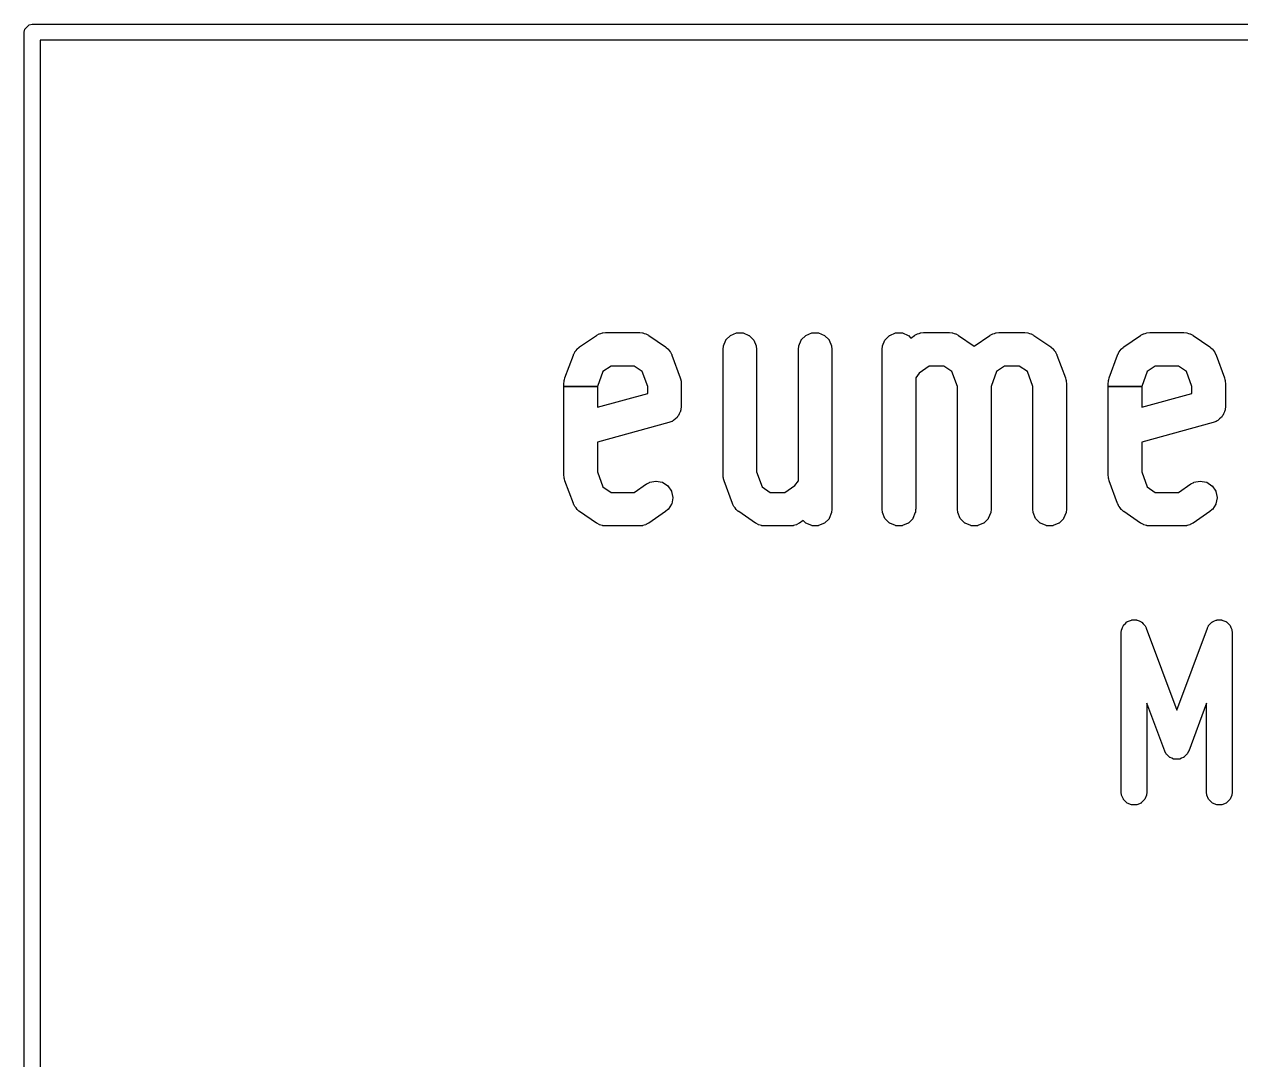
# Model space of a CAD drawing. Header units: inches. Extents: x 0 to 2.68, y 0 to 2.67.
# Drawn here: x -0.002 to 0.2976, y 2.4163 to 2.6713 of the extents above; entities that cross this region are included whole.
import ezdxf

# ---------------------------------------------------------------- set-up
doc = ezdxf.new("R2010")
doc.units = ezdxf.units.IN
doc.header["$MEASUREMENT"] = 0
doc.layers.add('Edge.Cuts', color=254, linetype='CONTINUOUS', true_color=0xd0d2cd)

msp = doc.modelspace()

# ---------------------------------------------------------------- linework, layer by layer
at = {"layer": 'Edge.Cuts', "linetype": 'CONTINUOUS'}
for p, q in [((-0.00197, 2.66929), (-0.00182, 2.67004)), ((-0.00182, 2.67004), (-0.00075, 2.67111)), ((-0.00075, 2.67111), (0, 2.67126)), ((0, 2.67126), (2.67717, 2.67126)), ((-0.00197, 0), (-0.00197, 2.66929)), ((0.00197, 2.66732), (0.00197, 0.00197)), ((2.6752, 2.66732), (0.00197, 2.66732)), ((0.13481, 2.5918), (0.13893, 2.59462)), ((0.13893, 2.59462), (0.13895, 2.59463)), ((0.13895, 2.59463), (0.13897, 2.59464)), ((0.13897, 2.59464), (0.139, 2.59465)), ((0.13897, 2.59464), (0.13897, 2.59464)), ((0.139, 2.59465), (0.13902, 2.59466)), ((0.13902, 2.59466), (0.13963, 2.595)), ((0.13963, 2.595), (0.13968, 2.59502)), ((0.13968, 2.59502), (0.14006, 2.59509)), ((0.14006, 2.59509), (0.14042, 2.59524)), ((0.14042, 2.59524), (0.14048, 2.59526)), ((0.14048, 2.59526), (0.14117, 2.59532)), ((0.14117, 2.59532), (0.14119, 2.59533)), ((0.14119, 2.59533), (0.14122, 2.59533)), ((0.14122, 2.59533), (0.14122, 2.59533)), ((0.14122, 2.59533), (0.14124, 2.59533)), ((0.14124, 2.59533), (0.14126, 2.59533)), ((0.14126, 2.59533), (0.14951, 2.59533)), ((0.14951, 2.59533), (0.14953, 2.59533)), ((0.14953, 2.59533), (0.14956, 2.59533)), ((0.14956, 2.59533), (0.14956, 2.59533)), ((0.14956, 2.59533), (0.14959, 2.59533)), ((0.14959, 2.59533), (0.14961, 2.59532)), ((0.14961, 2.59532), (0.1503, 2.59526)), ((0.1503, 2.59526), (0.15036, 2.59524)), ((0.15036, 2.59524), (0.15071, 2.59509)), ((0.15071, 2.59509), (0.15109, 2.59502)), ((0.15109, 2.59502), (0.15115, 2.595)), ((0.15115, 2.595), (0.15176, 2.59466)), ((0.15176, 2.59466), (0.15178, 2.59465)), ((0.15178, 2.59465), (0.1518, 2.59464)), ((0.1518, 2.59464), (0.1518, 2.59464)), ((0.1518, 2.59464), (0.15182, 2.59463)), ((0.15182, 2.59463), (0.15184, 2.59462)), ((0.15184, 2.59462), (0.15597, 2.5918)), ((0.17085, 2.59353), (0.17193, 2.59461)), ((0.17193, 2.59461), (0.172, 2.59465)), ((0.172, 2.59465), (0.17342, 2.59524)), ((0.17342, 2.59524), (0.17349, 2.59526)), ((0.17349, 2.59526), (0.17503, 2.59526)), ((0.17503, 2.59526), (0.1751, 2.59524)), ((0.1751, 2.59524), (0.17652, 2.59465)), ((0.17652, 2.59465), (0.17659, 2.59461)), ((0.17659, 2.59461), (0.17767, 2.59353)), ((0.18941, 2.59353), (0.19049, 2.59461)), ((0.19049, 2.59461), (0.19056, 2.59465)), ((0.19056, 2.59465), (0.19198, 2.59524)), ((0.19198, 2.59524), (0.19205, 2.59526)), ((0.19205, 2.59526), (0.19359, 2.59526)), ((0.19359, 2.59526), (0.19366, 2.59524)), ((0.19366, 2.59524), (0.19508, 2.59465)), ((0.19508, 2.59465), (0.19515, 2.59461)), ((0.19515, 2.59461), (0.19623, 2.59353)), ((0.21003, 2.59353), (0.21112, 2.59461)), ((0.21112, 2.59461), (0.21118, 2.59465)), ((0.21118, 2.59465), (0.2126, 2.59524)), ((0.2126, 2.59524), (0.21267, 2.59526)), ((0.21267, 2.59526), (0.21421, 2.59526)), ((0.21421, 2.59526), (0.21429, 2.59524)), ((0.21429, 2.59524), (0.2157, 2.59465)), ((0.2157, 2.59465), (0.21577, 2.59461)), ((0.21577, 2.59461), (0.21639, 2.59399)), ((0.21639, 2.59399), (0.2173, 2.59462)), ((0.2173, 2.59462), (0.21732, 2.59463)), ((0.21732, 2.59463), (0.21734, 2.59464)), ((0.21734, 2.59464), (0.21737, 2.59465)), ((0.21734, 2.59464), (0.21734, 2.59464)), ((0.21737, 2.59465), (0.21739, 2.59466)), ((0.21739, 2.59466), (0.21799, 2.595)), ((0.21799, 2.595), (0.21805, 2.59502)), ((0.21805, 2.59502), (0.21843, 2.59509)), ((0.21843, 2.59509), (0.21879, 2.59524)), ((0.21879, 2.59524), (0.21884, 2.59526)), ((0.21884, 2.59526), (0.21953, 2.59532)), ((0.21953, 2.59532), (0.21955, 2.59533)), ((0.21955, 2.59533), (0.21958, 2.59533)), ((0.21958, 2.59533), (0.21958, 2.59533)), ((0.21958, 2.59533), (0.21961, 2.59533)), ((0.21961, 2.59533), (0.21963, 2.59533)), ((0.21963, 2.59533), (0.22582, 2.59533)), ((0.22582, 2.59533), (0.22583, 2.59533)), ((0.22583, 2.59533), (0.22586, 2.59533)), ((0.22586, 2.59533), (0.22586, 2.59533)), ((0.22586, 2.59533), (0.22589, 2.59533)), ((0.22589, 2.59533), (0.22591, 2.59532)), ((0.22591, 2.59532), (0.2266, 2.59526)), ((0.2266, 2.59526), (0.22666, 2.59524)), ((0.22666, 2.59524), (0.22702, 2.59509)), ((0.22702, 2.59509), (0.2274, 2.59502)), ((0.2274, 2.59502), (0.22745, 2.595)), ((0.22745, 2.595), (0.22806, 2.59466)), ((0.22806, 2.59466), (0.22808, 2.59465)), ((0.22808, 2.59465), (0.22811, 2.59464)), ((0.22811, 2.59464), (0.22811, 2.59464)), ((0.22811, 2.59464), (0.22813, 2.59463)), ((0.22813, 2.59463), (0.22814, 2.59462)), ((0.22814, 2.59462), (0.232, 2.59198)), ((0.232, 2.59198), (0.23586, 2.59462)), ((0.23586, 2.59462), (0.23588, 2.59463)), ((0.23588, 2.59463), (0.2359, 2.59464)), ((0.2359, 2.59464), (0.23593, 2.59465)), ((0.2359, 2.59464), (0.2359, 2.59464)), ((0.23593, 2.59465), (0.23595, 2.59466)), ((0.23595, 2.59466), (0.23655, 2.595)), ((0.23655, 2.595), (0.23661, 2.59502)), ((0.23661, 2.59502), (0.23699, 2.59509)), ((0.23699, 2.59509), (0.23735, 2.59524)), ((0.23735, 2.59524), (0.2374, 2.59526)), ((0.2374, 2.59526), (0.23809, 2.59532)), ((0.23809, 2.59532), (0.23811, 2.59533)), ((0.23811, 2.59533), (0.23814, 2.59533)), ((0.23814, 2.59533), (0.23814, 2.59533)), ((0.23814, 2.59533), (0.23817, 2.59533)), ((0.23817, 2.59533), (0.23819, 2.59533)), ((0.23819, 2.59533), (0.24438, 2.59533)), ((0.24438, 2.59533), (0.2444, 2.59533)), ((0.2444, 2.59533), (0.24442, 2.59533)), ((0.24442, 2.59533), (0.24442, 2.59533)), ((0.24442, 2.59533), (0.24445, 2.59533)), ((0.24445, 2.59533), (0.24447, 2.59532)), ((0.24447, 2.59532), (0.24516, 2.59526)), ((0.24516, 2.59526), (0.24522, 2.59524)), ((0.24522, 2.59524), (0.24558, 2.59509)), ((0.24558, 2.59509), (0.24596, 2.59502)), ((0.24596, 2.59502), (0.24601, 2.595)), ((0.24601, 2.595), (0.24662, 2.59466)), ((0.24662, 2.59466), (0.24664, 2.59465)), ((0.24664, 2.59465), (0.24667, 2.59464)), ((0.24667, 2.59464), (0.24667, 2.59464)), ((0.24667, 2.59464), (0.24669, 2.59463)), ((0.24669, 2.59463), (0.2467, 2.59462)), ((0.2467, 2.59462), (0.25083, 2.5918)), ((0.26886, 2.5918), (0.27298, 2.59462)), ((0.27298, 2.59462), (0.273, 2.59463)), ((0.273, 2.59463), (0.27302, 2.59464)), ((0.27302, 2.59464), (0.27305, 2.59465)), ((0.27302, 2.59464), (0.27302, 2.59464)), ((0.27305, 2.59465), (0.27307, 2.59466)), ((0.27307, 2.59466), (0.27367, 2.595)), ((0.27367, 2.595), (0.27373, 2.59502)), ((0.27373, 2.59502), (0.27411, 2.59509)), ((0.27411, 2.59509), (0.27447, 2.59524)), ((0.27447, 2.59524), (0.27452, 2.59526)), ((0.27452, 2.59526), (0.27521, 2.59532)), ((0.27521, 2.59532), (0.27523, 2.59533)), ((0.27523, 2.59533), (0.27527, 2.59533)), ((0.27527, 2.59533), (0.27527, 2.59533)), ((0.27527, 2.59533), (0.27529, 2.59533)), ((0.27529, 2.59533), (0.27531, 2.59533)), ((0.27531, 2.59533), (0.28356, 2.59533)), ((0.28356, 2.59533), (0.28358, 2.59533)), ((0.28358, 2.59533), (0.2836, 2.59533)), ((0.2836, 2.59533), (0.2836, 2.59533)), ((0.2836, 2.59533), (0.28364, 2.59533)), ((0.28364, 2.59533), (0.28366, 2.59532)), ((0.28366, 2.59532), (0.28435, 2.59526)), ((0.28435, 2.59526), (0.2844, 2.59524)), ((0.2844, 2.59524), (0.28476, 2.59509)), ((0.28476, 2.59509), (0.28514, 2.59502)), ((0.28514, 2.59502), (0.28519, 2.595)), ((0.28519, 2.595), (0.2858, 2.59466)), ((0.2858, 2.59466), (0.28582, 2.59465)), ((0.28582, 2.59465), (0.28585, 2.59464)), ((0.28585, 2.59464), (0.28585, 2.59464)), ((0.28585, 2.59464), (0.28587, 2.59463)), ((0.28587, 2.59463), (0.28589, 2.59462)), ((0.28589, 2.59462), (0.29001, 2.5918)), ((0.1342, 2.5913), (0.13463, 2.59165)), ((0.13463, 2.59165), (0.13467, 2.5917)), ((0.13467, 2.5917), (0.13474, 2.59175)), ((0.13474, 2.59175), (0.13475, 2.59175)), ((0.13475, 2.59175), (0.13479, 2.59179)), ((0.13479, 2.59179), (0.13481, 2.5918)), ((0.15597, 2.5918), (0.15598, 2.59179)), ((0.15598, 2.59179), (0.15603, 2.59175)), ((0.15603, 2.59175), (0.15604, 2.59175)), ((0.15604, 2.59175), (0.1561, 2.5917)), ((0.1561, 2.5917), (0.15615, 2.59165)), ((0.15615, 2.59165), (0.15657, 2.5913)), ((0.17013, 2.59122), (0.1702, 2.59199)), ((0.1702, 2.59199), (0.17022, 2.59204)), ((0.17022, 2.59204), (0.1708, 2.59346)), ((0.1708, 2.59346), (0.17085, 2.59353)), ((0.17767, 2.59353), (0.17771, 2.59346)), ((0.17771, 2.59346), (0.1783, 2.59204)), ((0.1783, 2.59204), (0.17832, 2.59199)), ((0.17832, 2.59199), (0.17839, 2.59122)), ((0.18869, 2.59122), (0.18876, 2.59199)), ((0.18876, 2.59199), (0.18878, 2.59204)), ((0.18878, 2.59204), (0.18936, 2.59346)), ((0.18936, 2.59346), (0.18941, 2.59353)), ((0.19623, 2.59353), (0.19628, 2.59346)), ((0.19628, 2.59346), (0.19686, 2.59204)), ((0.19686, 2.59204), (0.19688, 2.59199)), ((0.19688, 2.59199), (0.19695, 2.59122)), ((0.20931, 2.59122), (0.20938, 2.59199)), ((0.20938, 2.59199), (0.2094, 2.59204)), ((0.2094, 2.59204), (0.20999, 2.59346)), ((0.20999, 2.59346), (0.21003, 2.59353)), ((0.25083, 2.5918), (0.25084, 2.59179)), ((0.25084, 2.59179), (0.25089, 2.59175)), ((0.25089, 2.59175), (0.2509, 2.59175)), ((0.2509, 2.59175), (0.25097, 2.5917)), ((0.25097, 2.5917), (0.25101, 2.59165)), ((0.25101, 2.59165), (0.25144, 2.5913)), ((0.26825, 2.5913), (0.26867, 2.59165)), ((0.26867, 2.59165), (0.26872, 2.5917)), ((0.26872, 2.5917), (0.26878, 2.59175)), ((0.26878, 2.59175), (0.26879, 2.59175)), ((0.26879, 2.59175), (0.26884, 2.59179)), ((0.26884, 2.59179), (0.26886, 2.5918)), ((0.29001, 2.5918), (0.29003, 2.59179)), ((0.29003, 2.59179), (0.29007, 2.59175)), ((0.29007, 2.59175), (0.29009, 2.59175)), ((0.29009, 2.59175), (0.29015, 2.5917)), ((0.29015, 2.5917), (0.29019, 2.59165)), ((0.29019, 2.59165), (0.29062, 2.5913)), ((0.1312, 2.58419), (0.13326, 2.58981)), ((0.13326, 2.58981), (0.13327, 2.58983)), ((0.13327, 2.58983), (0.13329, 2.58988)), ((0.13329, 2.5899), (0.13332, 2.58997)), ((0.13329, 2.58988), (0.13329, 2.5899)), ((0.13332, 2.58997), (0.13336, 2.59002)), ((0.13336, 2.59002), (0.1336, 2.59052)), ((0.1336, 2.59052), (0.13363, 2.59057)), ((0.13363, 2.59057), (0.13393, 2.59089)), ((0.13393, 2.59089), (0.13416, 2.59125)), ((0.13416, 2.59125), (0.1342, 2.5913)), ((0.15657, 2.5913), (0.15661, 2.59125)), ((0.15661, 2.59125), (0.15685, 2.59089)), ((0.15685, 2.59089), (0.15714, 2.59057)), ((0.15714, 2.59057), (0.15718, 2.59052)), ((0.15718, 2.59052), (0.15742, 2.59002)), ((0.15742, 2.59002), (0.15745, 2.58997)), ((0.15745, 2.58997), (0.15748, 2.5899)), ((0.15748, 2.5899), (0.15748, 2.58988)), ((0.15748, 2.58988), (0.15751, 2.58983)), ((0.15751, 2.58983), (0.15752, 2.58981)), ((0.15752, 2.58981), (0.15958, 2.58419)), ((0.17013, 2.5912), (0.17013, 2.59122)), ((0.17013, 2.56027), (0.17013, 2.5912)), ((0.17839, 2.59122), (0.17839, 2.5912)), ((0.17839, 2.5912), (0.17839, 2.561)), ((0.18869, 2.5912), (0.18869, 2.59122)), ((0.18869, 2.55881), (0.18869, 2.5912)), ((0.19695, 2.59122), (0.19695, 2.5912)), ((0.19695, 2.5912), (0.19695, 2.55183)), ((0.20931, 2.5912), (0.20931, 2.59122)), ((0.20931, 2.55183), (0.20931, 2.5912)), ((0.25144, 2.5913), (0.25147, 2.59125)), ((0.25147, 2.59125), (0.25171, 2.59089)), ((0.25171, 2.59089), (0.25201, 2.59057)), ((0.25201, 2.59057), (0.25204, 2.59052)), ((0.25204, 2.59052), (0.25228, 2.59002)), ((0.25228, 2.59002), (0.25232, 2.58997)), ((0.25232, 2.58997), (0.25234, 2.5899)), ((0.25234, 2.5899), (0.25235, 2.58988)), ((0.25235, 2.58988), (0.25237, 2.58983)), ((0.25237, 2.58983), (0.25238, 2.58981)), ((0.25238, 2.58981), (0.25444, 2.58419)), ((0.26524, 2.58419), (0.2673, 2.58981)), ((0.2673, 2.58981), (0.26731, 2.58983)), ((0.26731, 2.58983), (0.26734, 2.58988)), ((0.26734, 2.5899), (0.26737, 2.58997)), ((0.26734, 2.58988), (0.26734, 2.5899)), ((0.26737, 2.58997), (0.26741, 2.59002)), ((0.26741, 2.59002), (0.26765, 2.59052)), ((0.26765, 2.59052), (0.26768, 2.59057)), ((0.26768, 2.59057), (0.26797, 2.59089)), ((0.26797, 2.59089), (0.26821, 2.59125)), ((0.26821, 2.59125), (0.26825, 2.5913)), ((0.29062, 2.5913), (0.29066, 2.59125)), ((0.29066, 2.59125), (0.29089, 2.59089)), ((0.29089, 2.59089), (0.29119, 2.59057)), ((0.29119, 2.59057), (0.29122, 2.59052)), ((0.29122, 2.59052), (0.29146, 2.59002)), ((0.29146, 2.59002), (0.2915, 2.58997)), ((0.2915, 2.58997), (0.29153, 2.5899)), ((0.29153, 2.5899), (0.29153, 2.58988)), ((0.29153, 2.58988), (0.29156, 2.58983)), ((0.29156, 2.58983), (0.29156, 2.58981)), ((0.29156, 2.58981), (0.29363, 2.58419)), ((0.14056, 2.58572), (0.13921, 2.58203)), ((0.14254, 2.58707), (0.14056, 2.58572)), ((0.14824, 2.58707), (0.14254, 2.58707)), ((0.15021, 2.58572), (0.14824, 2.58707)), ((0.15157, 2.58203), (0.15021, 2.58572)), ((0.2209, 2.58707), (0.21842, 2.58537)), ((0.22454, 2.58707), (0.2209, 2.58707)), ((0.22652, 2.58572), (0.22454, 2.58707)), ((0.22787, 2.58203), (0.22652, 2.58572)), ((0.23749, 2.58572), (0.23614, 2.58203)), ((0.23946, 2.58707), (0.23749, 2.58572)), ((0.2431, 2.58707), (0.23946, 2.58707)), ((0.24508, 2.58572), (0.2431, 2.58707)), ((0.24643, 2.58203), (0.24508, 2.58572)), ((0.27461, 2.58572), (0.27326, 2.58203)), ((0.27658, 2.58707), (0.27461, 2.58572)), ((0.28228, 2.58707), (0.27658, 2.58707)), ((0.28426, 2.58572), (0.28228, 2.58707)), ((0.28561, 2.58203), (0.28426, 2.58572)), ((0.13094, 2.58278), (0.13099, 2.58329)), ((0.13094, 2.58276), (0.13094, 2.58278)), ((0.13094, 2.58203), (0.13094, 2.58276)), ((0.13099, 2.58336), (0.131, 2.58342)), ((0.13099, 2.58329), (0.13099, 2.58336)), ((0.131, 2.58342), (0.13101, 2.58348)), ((0.13101, 2.58348), (0.13102, 2.58355)), ((0.13102, 2.58355), (0.13103, 2.58361)), ((0.13103, 2.58361), (0.13106, 2.58368)), ((0.13106, 2.58368), (0.13119, 2.58417)), ((0.13119, 2.58417), (0.1312, 2.58419)), ((0.15958, 2.58419), (0.15959, 2.58417)), ((0.15959, 2.58417), (0.15971, 2.58368)), ((0.15971, 2.58368), (0.15974, 2.58361)), ((0.15974, 2.58361), (0.15976, 2.58355)), ((0.15976, 2.58355), (0.15976, 2.58348)), ((0.15976, 2.58348), (0.15978, 2.58342)), ((0.15978, 2.58342), (0.15979, 2.58336)), ((0.15979, 2.58336), (0.15978, 2.58329)), ((0.15978, 2.58329), (0.15983, 2.58278)), ((0.15983, 2.58278), (0.15983, 2.58276)), ((0.15983, 2.58276), (0.15983, 2.57714)), ((0.21842, 2.58537), (0.21758, 2.58422)), ((0.21758, 2.58422), (0.21758, 2.55183)), ((0.25444, 2.58419), (0.25445, 2.58417)), ((0.25445, 2.58417), (0.25458, 2.58368)), ((0.25458, 2.58368), (0.25461, 2.58361)), ((0.25461, 2.58361), (0.25462, 2.58355)), ((0.25462, 2.58355), (0.25463, 2.58348)), ((0.25463, 2.58348), (0.25464, 2.58342)), ((0.25464, 2.58342), (0.25465, 2.58336)), ((0.25465, 2.58336), (0.25465, 2.58329)), ((0.25465, 2.58329), (0.2547, 2.58278)), ((0.2547, 2.58278), (0.2547, 2.58276)), ((0.2547, 2.58276), (0.2547, 2.55183)), ((0.26499, 2.58278), (0.26504, 2.58329)), ((0.26499, 2.58276), (0.26499, 2.58278)), ((0.26499, 2.58203), (0.26499, 2.58276)), ((0.26504, 2.58342), (0.26506, 2.58348)), ((0.26504, 2.58336), (0.26504, 2.58342)), ((0.26504, 2.58329), (0.26504, 2.58336)), ((0.26506, 2.58348), (0.26507, 2.58355)), ((0.26507, 2.58355), (0.26508, 2.58361)), ((0.26508, 2.58361), (0.26511, 2.58368)), ((0.26511, 2.58368), (0.26524, 2.58417)), ((0.26524, 2.58417), (0.26524, 2.58419)), ((0.29363, 2.58419), (0.29363, 2.58417)), ((0.29363, 2.58417), (0.29376, 2.58368)), ((0.29376, 2.58368), (0.29379, 2.58361)), ((0.29379, 2.58361), (0.2938, 2.58355)), ((0.2938, 2.58355), (0.29381, 2.58348)), ((0.29381, 2.58348), (0.29383, 2.58342)), ((0.29383, 2.58342), (0.29383, 2.58336)), ((0.29383, 2.58336), (0.29383, 2.58329)), ((0.29383, 2.58329), (0.29388, 2.58278)), ((0.29388, 2.58278), (0.29388, 2.58276)), ((0.29388, 2.58276), (0.29388, 2.57714)), ((0.13094, 2.56027), (0.13094, 2.58203)), ((0.13094, 2.58203), (0.13921, 2.58203)), ((0.13921, 2.58203), (0.13094, 2.58203)), ((0.13921, 2.58203), (0.13921, 2.57693)), ((0.13921, 2.57693), (0.15157, 2.5803)), ((0.15157, 2.5803), (0.15157, 2.58203)), ((0.22787, 2.55183), (0.22787, 2.58203)), ((0.23614, 2.58203), (0.23614, 2.55183)), ((0.24643, 2.55183), (0.24643, 2.58203)), ((0.26499, 2.56027), (0.26499, 2.58203)), ((0.26499, 2.58203), (0.27326, 2.58203)), ((0.27326, 2.58203), (0.26499, 2.58203)), ((0.27326, 2.58203), (0.27326, 2.57693)), ((0.27326, 2.57693), (0.28561, 2.5803)), ((0.28561, 2.5803), (0.28561, 2.58203)), ((0.15983, 2.57712), (0.15976, 2.57635)), ((0.15983, 2.57714), (0.15983, 2.57712)), ((0.29388, 2.57712), (0.2938, 2.57635)), ((0.29388, 2.57714), (0.29388, 2.57712)), ((0.15775, 2.5736), (0.15758, 2.57346)), ((0.15796, 2.57368), (0.15775, 2.5736)), ((0.15803, 2.57373), (0.15796, 2.57368)), ((0.15839, 2.57409), (0.15803, 2.57373)), ((0.15879, 2.5744), (0.15839, 2.57409)), ((0.15884, 2.57446), (0.15879, 2.5744)), ((0.15895, 2.57465), (0.15884, 2.57446)), ((0.15911, 2.57481), (0.15895, 2.57465)), ((0.15915, 2.57488), (0.15911, 2.57481)), ((0.15935, 2.57535), (0.15915, 2.57488)), ((0.1596, 2.57579), (0.15935, 2.57535)), ((0.15963, 2.57587), (0.1596, 2.57579)), ((0.15966, 2.57609), (0.15963, 2.57587)), ((0.15974, 2.5763), (0.15966, 2.57609)), ((0.15976, 2.57635), (0.15974, 2.5763)), ((0.2918, 2.5736), (0.29162, 2.57346)), ((0.29201, 2.57368), (0.2918, 2.5736)), ((0.29207, 2.57373), (0.29201, 2.57368)), ((0.29243, 2.57409), (0.29207, 2.57373)), ((0.29284, 2.5744), (0.29243, 2.57409)), ((0.29289, 2.57446), (0.29284, 2.5744)), ((0.293, 2.57465), (0.29289, 2.57446)), ((0.29316, 2.57481), (0.293, 2.57465)), ((0.2932, 2.57488), (0.29316, 2.57481)), ((0.2934, 2.57535), (0.2932, 2.57488)), ((0.29365, 2.57579), (0.2934, 2.57535)), ((0.29367, 2.57587), (0.29365, 2.57579)), ((0.2937, 2.57609), (0.29367, 2.57587)), ((0.29379, 2.5763), (0.2937, 2.57609)), ((0.2938, 2.57635), (0.29379, 2.5763)), ((0.15679, 2.57315), (0.13921, 2.56836)), ((0.15681, 2.57316), (0.15679, 2.57315)), ((0.15753, 2.57343), (0.15681, 2.57316)), ((0.15758, 2.57346), (0.15753, 2.57343)), ((0.29083, 2.57315), (0.27326, 2.56836)), ((0.29085, 2.57316), (0.29083, 2.57315)), ((0.29157, 2.57343), (0.29085, 2.57316)), ((0.29162, 2.57346), (0.29157, 2.57343)), ((0.13921, 2.56836), (0.13921, 2.561)), ((0.27326, 2.56836), (0.27326, 2.561)), ((0.13094, 2.56025), (0.13094, 2.56027)), ((0.13099, 2.55974), (0.13094, 2.56025)), ((0.13099, 2.55967), (0.13099, 2.55974)), ((0.131, 2.55961), (0.13099, 2.55967)), ((0.13101, 2.55954), (0.131, 2.55961)), ((0.13102, 2.55948), (0.13101, 2.55954)), ((0.13103, 2.55942), (0.13102, 2.55948)), ((0.13106, 2.55935), (0.13103, 2.55942)), ((0.13119, 2.55886), (0.13106, 2.55935)), ((0.1312, 2.55884), (0.13119, 2.55886)), ((0.13326, 2.55322), (0.1312, 2.55884)), ((0.13921, 2.561), (0.14056, 2.55731)), ((0.15206, 2.55846), (0.15356, 2.55877)), ((0.15356, 2.55877), (0.15364, 2.55877)), ((0.15364, 2.55877), (0.15515, 2.55849)), ((0.17013, 2.56025), (0.17013, 2.56027)), ((0.17018, 2.55974), (0.17013, 2.56025)), ((0.17017, 2.55967), (0.17018, 2.55974)), ((0.17018, 2.55961), (0.17017, 2.55967)), ((0.1702, 2.55954), (0.17018, 2.55961)), ((0.1702, 2.55948), (0.1702, 2.55954)), ((0.17022, 2.55942), (0.1702, 2.55948)), ((0.17025, 2.55935), (0.17022, 2.55942)), ((0.17037, 2.55886), (0.17025, 2.55935)), ((0.17038, 2.55884), (0.17037, 2.55886)), ((0.17244, 2.55322), (0.17038, 2.55884)), ((0.17839, 2.561), (0.17975, 2.55731)), ((0.18784, 2.55766), (0.18869, 2.55881)), ((0.26499, 2.56025), (0.26499, 2.56027)), ((0.26504, 2.55974), (0.26499, 2.56025)), ((0.26504, 2.55967), (0.26504, 2.55974)), ((0.26504, 2.55961), (0.26504, 2.55967)), ((0.26506, 2.55954), (0.26504, 2.55961)), ((0.26507, 2.55948), (0.26506, 2.55954)), ((0.26508, 2.55942), (0.26507, 2.55948)), ((0.26511, 2.55935), (0.26508, 2.55942)), ((0.26524, 2.55886), (0.26511, 2.55935)), ((0.26524, 2.55884), (0.26524, 2.55886)), ((0.2673, 2.55322), (0.26524, 2.55884)), ((0.27326, 2.561), (0.27461, 2.55731)), ((0.2861, 2.55846), (0.28761, 2.55877)), ((0.28761, 2.55877), (0.28768, 2.55877)), ((0.28768, 2.55877), (0.28919, 2.55849)), ((0.14056, 2.55731), (0.14254, 2.55596)), ((0.14254, 2.55596), (0.14824, 2.55596)), ((0.14824, 2.55596), (0.15131, 2.55806)), ((0.15131, 2.55806), (0.15132, 2.55807)), ((0.15132, 2.55807), (0.152, 2.55844)), ((0.152, 2.55844), (0.15206, 2.55846)), ((0.15515, 2.55849), (0.15522, 2.55846)), ((0.15522, 2.55846), (0.1565, 2.55762)), ((0.1565, 2.55762), (0.15656, 2.55756)), ((0.15656, 2.55756), (0.15742, 2.55629)), ((0.15742, 2.55629), (0.15745, 2.55622)), ((0.15745, 2.55622), (0.15777, 2.55472)), ((0.17975, 2.55731), (0.18172, 2.55596)), ((0.18172, 2.55596), (0.18536, 2.55596)), ((0.18536, 2.55596), (0.18784, 2.55766)), ((0.27461, 2.55731), (0.27658, 2.55596)), ((0.27658, 2.55596), (0.28228, 2.55596)), ((0.28228, 2.55596), (0.28535, 2.55806)), ((0.28535, 2.55806), (0.28537, 2.55807)), ((0.28537, 2.55807), (0.28605, 2.55844)), ((0.28605, 2.55844), (0.2861, 2.55846)), ((0.28919, 2.55849), (0.28926, 2.55846)), ((0.28926, 2.55846), (0.29055, 2.55762)), ((0.29055, 2.55762), (0.2906, 2.55756)), ((0.2906, 2.55756), (0.29147, 2.55629)), ((0.29147, 2.55629), (0.2915, 2.55622)), ((0.2915, 2.55622), (0.29181, 2.55472)), ((0.13327, 2.5532), (0.13326, 2.55322)), ((0.13329, 2.55315), (0.13327, 2.5532)), ((0.13329, 2.55313), (0.13329, 2.55315)), ((0.13332, 2.55306), (0.13329, 2.55313)), ((0.13336, 2.55301), (0.13332, 2.55306)), ((0.1336, 2.55251), (0.13336, 2.55301)), ((0.15745, 2.55306), (0.15661, 2.55178)), ((0.15748, 2.55313), (0.15745, 2.55306)), ((0.15777, 2.55464), (0.15748, 2.55313)), ((0.15777, 2.55472), (0.15777, 2.55464)), ((0.17245, 2.5532), (0.17244, 2.55322)), ((0.17247, 2.55315), (0.17245, 2.5532)), ((0.17248, 2.55313), (0.17247, 2.55315)), ((0.17251, 2.55306), (0.17248, 2.55313)), ((0.17254, 2.55301), (0.17251, 2.55306)), ((0.17278, 2.55251), (0.17254, 2.55301)), ((0.26731, 2.5532), (0.2673, 2.55322)), ((0.26734, 2.55315), (0.26731, 2.5532)), ((0.26734, 2.55313), (0.26734, 2.55315)), ((0.26737, 2.55306), (0.26734, 2.55313)), ((0.26741, 2.55301), (0.26737, 2.55306)), ((0.26765, 2.55251), (0.26741, 2.55301)), ((0.2915, 2.55306), (0.29066, 2.55178)), ((0.29153, 2.55313), (0.2915, 2.55306)), ((0.29181, 2.55464), (0.29153, 2.55313)), ((0.29181, 2.55472), (0.29181, 2.55464)), ((0.13363, 2.55246), (0.1336, 2.55251)), ((0.13393, 2.55214), (0.13363, 2.55246)), ((0.13416, 2.55178), (0.13393, 2.55214)), ((0.1342, 2.55173), (0.13416, 2.55178)), ((0.13463, 2.55138), (0.1342, 2.55173)), ((0.13467, 2.55133), (0.13463, 2.55138)), ((0.13474, 2.55128), (0.13467, 2.55133)), ((0.13475, 2.55128), (0.13474, 2.55128)), ((0.13479, 2.55124), (0.13475, 2.55128)), ((0.13481, 2.55123), (0.13479, 2.55124)), ((0.13893, 2.54841), (0.13481, 2.55123)), ((0.15597, 2.55123), (0.15184, 2.54841)), ((0.15598, 2.55124), (0.15597, 2.55123)), ((0.15657, 2.55173), (0.15598, 2.55124)), ((0.15661, 2.55178), (0.15657, 2.55173)), ((0.17282, 2.55246), (0.17278, 2.55251)), ((0.17311, 2.55214), (0.17282, 2.55246)), ((0.17335, 2.55178), (0.17311, 2.55214)), ((0.17339, 2.55173), (0.17335, 2.55178)), ((0.17381, 2.55138), (0.17339, 2.55173)), ((0.17386, 2.55133), (0.17381, 2.55138)), ((0.17392, 2.55128), (0.17386, 2.55133)), ((0.17393, 2.55128), (0.17392, 2.55128)), ((0.17398, 2.55124), (0.17393, 2.55128)), ((0.17399, 2.55123), (0.17398, 2.55124)), ((0.17812, 2.54841), (0.17399, 2.55123)), ((0.19628, 2.54957), (0.19623, 2.5495)), ((0.19686, 2.55099), (0.19628, 2.54957)), ((0.19688, 2.55104), (0.19686, 2.55099)), ((0.19695, 2.55181), (0.19688, 2.55104)), ((0.19695, 2.55183), (0.19695, 2.55181)), ((0.20931, 2.55181), (0.20931, 2.55183)), ((0.20938, 2.55104), (0.20931, 2.55181)), ((0.2094, 2.55099), (0.20938, 2.55104)), ((0.20999, 2.54957), (0.2094, 2.55099)), ((0.21003, 2.5495), (0.20999, 2.54957)), ((0.2169, 2.54957), (0.21685, 2.5495)), ((0.21749, 2.55099), (0.2169, 2.54957)), ((0.2175, 2.55104), (0.21749, 2.55099)), ((0.21757, 2.55181), (0.2175, 2.55104)), ((0.21758, 2.55183), (0.21757, 2.55181)), ((0.22787, 2.55181), (0.22787, 2.55183)), ((0.22794, 2.55104), (0.22787, 2.55181)), ((0.22796, 2.55099), (0.22794, 2.55104)), ((0.22855, 2.54957), (0.22796, 2.55099)), ((0.22859, 2.5495), (0.22855, 2.54957)), ((0.23546, 2.54957), (0.23541, 2.5495)), ((0.23605, 2.55099), (0.23546, 2.54957)), ((0.23606, 2.55104), (0.23605, 2.55099)), ((0.23614, 2.55181), (0.23606, 2.55104)), ((0.23614, 2.55183), (0.23614, 2.55181)), ((0.24643, 2.55181), (0.24643, 2.55183)), ((0.24651, 2.55104), (0.24643, 2.55181)), ((0.24652, 2.55099), (0.24651, 2.55104)), ((0.24711, 2.54957), (0.24652, 2.55099)), ((0.24715, 2.5495), (0.24711, 2.54957)), ((0.25402, 2.54957), (0.25398, 2.5495)), ((0.25461, 2.55099), (0.25402, 2.54957)), ((0.25462, 2.55104), (0.25461, 2.55099)), ((0.2547, 2.55181), (0.25462, 2.55104)), ((0.2547, 2.55183), (0.2547, 2.55181)), ((0.26768, 2.55246), (0.26765, 2.55251)), ((0.26797, 2.55214), (0.26768, 2.55246)), ((0.26821, 2.55178), (0.26797, 2.55214)), ((0.26825, 2.55173), (0.26821, 2.55178)), ((0.26867, 2.55138), (0.26825, 2.55173)), ((0.26872, 2.55133), (0.26867, 2.55138)), ((0.26878, 2.55128), (0.26872, 2.55133)), ((0.26879, 2.55128), (0.26878, 2.55128)), ((0.26884, 2.55124), (0.26879, 2.55128)), ((0.26886, 2.55123), (0.26884, 2.55124)), ((0.27298, 2.54841), (0.26886, 2.55123)), ((0.29001, 2.55123), (0.28589, 2.54841)), ((0.29003, 2.55124), (0.29001, 2.55123)), ((0.29062, 2.55173), (0.29003, 2.55124)), ((0.29066, 2.55178), (0.29062, 2.55173)), ((0.13895, 2.5484), (0.13893, 2.54841)), ((0.13897, 2.54839), (0.13895, 2.5484)), ((0.139, 2.54837), (0.13897, 2.54839)), ((0.13897, 2.54839), (0.13897, 2.54839)), ((0.13902, 2.54837), (0.139, 2.54837)), ((0.13963, 2.54803), (0.13902, 2.54837)), ((0.13968, 2.54801), (0.13963, 2.54803)), ((0.14006, 2.54793), (0.13968, 2.54801)), ((0.14042, 2.54779), (0.14006, 2.54793)), ((0.14048, 2.54777), (0.14042, 2.54779)), ((0.14117, 2.5477), (0.14048, 2.54777)), ((0.14119, 2.5477), (0.14117, 2.5477)), ((0.14122, 2.5477), (0.14119, 2.5477)), ((0.14124, 2.5477), (0.14122, 2.5477)), ((0.14122, 2.5477), (0.14122, 2.5477)), ((0.14126, 2.5477), (0.14124, 2.5477)), ((0.14951, 2.5477), (0.14126, 2.5477)), ((0.14953, 2.5477), (0.14951, 2.5477)), ((0.14956, 2.5477), (0.14953, 2.5477)), ((0.14959, 2.5477), (0.14956, 2.5477)), ((0.14956, 2.5477), (0.14956, 2.5477)), ((0.14961, 2.5477), (0.14959, 2.5477)), ((0.1503, 2.54777), (0.14961, 2.5477)), ((0.15036, 2.54779), (0.1503, 2.54777)), ((0.15071, 2.54793), (0.15036, 2.54779)), ((0.15109, 2.54801), (0.15071, 2.54793)), ((0.15115, 2.54803), (0.15109, 2.54801)), ((0.15176, 2.54837), (0.15115, 2.54803)), ((0.15178, 2.54837), (0.15176, 2.54837)), ((0.1518, 2.54839), (0.15178, 2.54837)), ((0.15182, 2.5484), (0.1518, 2.54839)), ((0.1518, 2.54839), (0.1518, 2.54839)), ((0.15184, 2.54841), (0.15182, 2.5484)), ((0.17813, 2.5484), (0.17812, 2.54841)), ((0.17816, 2.54839), (0.17813, 2.5484)), ((0.17818, 2.54837), (0.17816, 2.54839)), ((0.17816, 2.54839), (0.17816, 2.54839)), ((0.1782, 2.54837), (0.17818, 2.54837)), ((0.17881, 2.54803), (0.1782, 2.54837)), ((0.17887, 2.54801), (0.17881, 2.54803)), ((0.17924, 2.54793), (0.17887, 2.54801)), ((0.1796, 2.54779), (0.17924, 2.54793)), ((0.17966, 2.54777), (0.1796, 2.54779)), ((0.18035, 2.5477), (0.17966, 2.54777)), ((0.18037, 2.5477), (0.18035, 2.5477)), ((0.1804, 2.5477), (0.18037, 2.5477)), ((0.18043, 2.5477), (0.1804, 2.5477)), ((0.1804, 2.5477), (0.1804, 2.5477)), ((0.18045, 2.5477), (0.18043, 2.5477)), ((0.18663, 2.5477), (0.18045, 2.5477)), ((0.18665, 2.5477), (0.18663, 2.5477)), ((0.18668, 2.5477), (0.18665, 2.5477)), ((0.18671, 2.5477), (0.18668, 2.5477)), ((0.18668, 2.5477), (0.18668, 2.5477)), ((0.18673, 2.5477), (0.18671, 2.5477)), ((0.18742, 2.54777), (0.18673, 2.5477)), ((0.18748, 2.54779), (0.18742, 2.54777)), ((0.18783, 2.54793), (0.18748, 2.54779)), ((0.18821, 2.54801), (0.18783, 2.54793)), ((0.18827, 2.54803), (0.18821, 2.54801)), ((0.18888, 2.54837), (0.18827, 2.54803)), ((0.1889, 2.54837), (0.18888, 2.54837)), ((0.18892, 2.54839), (0.1889, 2.54837)), ((0.18894, 2.5484), (0.18892, 2.54839)), ((0.18892, 2.54839), (0.18892, 2.54839)), ((0.18896, 2.54841), (0.18894, 2.5484)), ((0.18987, 2.54904), (0.18896, 2.54841)), ((0.19049, 2.54842), (0.18987, 2.54904)), ((0.19056, 2.54837), (0.19049, 2.54842)), ((0.19198, 2.54779), (0.19056, 2.54837)), ((0.19205, 2.54777), (0.19198, 2.54779)), ((0.19359, 2.54777), (0.19205, 2.54777)), ((0.19366, 2.54779), (0.19359, 2.54777)), ((0.19508, 2.54837), (0.19366, 2.54779)), ((0.19515, 2.54842), (0.19508, 2.54837)), ((0.19623, 2.5495), (0.19515, 2.54842)), ((0.21112, 2.54842), (0.21003, 2.5495)), ((0.21118, 2.54837), (0.21112, 2.54842)), ((0.2126, 2.54779), (0.21118, 2.54837)), ((0.21267, 2.54777), (0.2126, 2.54779)), ((0.21421, 2.54777), (0.21267, 2.54777)), ((0.21429, 2.54779), (0.21421, 2.54777)), ((0.2157, 2.54837), (0.21429, 2.54779)), ((0.21577, 2.54842), (0.2157, 2.54837)), ((0.21685, 2.5495), (0.21577, 2.54842)), ((0.22968, 2.54842), (0.22859, 2.5495)), ((0.22974, 2.54837), (0.22968, 2.54842)), ((0.23116, 2.54779), (0.22974, 2.54837)), ((0.23123, 2.54777), (0.23116, 2.54779)), ((0.23277, 2.54777), (0.23123, 2.54777)), ((0.23285, 2.54779), (0.23277, 2.54777)), ((0.23426, 2.54837), (0.23285, 2.54779)), ((0.23433, 2.54842), (0.23426, 2.54837)), ((0.23541, 2.5495), (0.23433, 2.54842)), ((0.24824, 2.54842), (0.24715, 2.5495)), ((0.2483, 2.54837), (0.24824, 2.54842)), ((0.24972, 2.54779), (0.2483, 2.54837)), ((0.24979, 2.54777), (0.24972, 2.54779)), ((0.25133, 2.54777), (0.24979, 2.54777)), ((0.25141, 2.54779), (0.25133, 2.54777)), ((0.25283, 2.54837), (0.25141, 2.54779)), ((0.25289, 2.54842), (0.25283, 2.54837)), ((0.25398, 2.5495), (0.25289, 2.54842)), ((0.273, 2.5484), (0.27298, 2.54841)), ((0.27302, 2.54839), (0.273, 2.5484)), ((0.27305, 2.54837), (0.27302, 2.54839)), ((0.27302, 2.54839), (0.27302, 2.54839)), ((0.27307, 2.54837), (0.27305, 2.54837)), ((0.27367, 2.54803), (0.27307, 2.54837)), ((0.27373, 2.54801), (0.27367, 2.54803)), ((0.27411, 2.54793), (0.27373, 2.54801)), ((0.27447, 2.54779), (0.27411, 2.54793)), ((0.27452, 2.54777), (0.27447, 2.54779)), ((0.27521, 2.5477), (0.27452, 2.54777)), ((0.27523, 2.5477), (0.27521, 2.5477)), ((0.27526, 2.5477), (0.27523, 2.5477)), ((0.27529, 2.5477), (0.27526, 2.5477)), ((0.27526, 2.5477), (0.27526, 2.5477)), ((0.27531, 2.5477), (0.27529, 2.5477)), ((0.28356, 2.5477), (0.27531, 2.5477)), ((0.28358, 2.5477), (0.28356, 2.5477)), ((0.2836, 2.5477), (0.28358, 2.5477)), ((0.28364, 2.5477), (0.2836, 2.5477)), ((0.2836, 2.5477), (0.2836, 2.5477)), ((0.28366, 2.5477), (0.28364, 2.5477)), ((0.28435, 2.54777), (0.28366, 2.5477)), ((0.2844, 2.54779), (0.28435, 2.54777)), ((0.28476, 2.54793), (0.2844, 2.54779)), ((0.28514, 2.54801), (0.28476, 2.54793)), ((0.28519, 2.54803), (0.28514, 2.54801)), ((0.2858, 2.54837), (0.28519, 2.54803)), ((0.28582, 2.54837), (0.2858, 2.54837)), ((0.28585, 2.54839), (0.28582, 2.54837)), ((0.28587, 2.5484), (0.28585, 2.54839)), ((0.28585, 2.54839), (0.28585, 2.54839)), ((0.28589, 2.54841), (0.28587, 2.5484)), ((0.26832, 2.52222), (0.26854, 2.5227)), ((0.26854, 2.5227), (0.26874, 2.52318)), ((0.26874, 2.52318), (0.26878, 2.52324)), ((0.26878, 2.52324), (0.26879, 2.52326)), ((0.26879, 2.52326), (0.2688, 2.52327)), ((0.2688, 2.52327), (0.26884, 2.52333)), ((0.26884, 2.52333), (0.26922, 2.52369)), ((0.26922, 2.52369), (0.26959, 2.52406)), ((0.26959, 2.52406), (0.26966, 2.5241)), ((0.26966, 2.5241), (0.26967, 2.52411)), ((0.26967, 2.52411), (0.26969, 2.52412)), ((0.26969, 2.52412), (0.26975, 2.52416)), ((0.26975, 2.52416), (0.27024, 2.52434)), ((0.27024, 2.52434), (0.27072, 2.52454)), ((0.27072, 2.52454), (0.2708, 2.52456)), ((0.2708, 2.52456), (0.27081, 2.52456)), ((0.27081, 2.52456), (0.27083, 2.52456)), ((0.27083, 2.52456), (0.27091, 2.52458)), ((0.27091, 2.52458), (0.27143, 2.52456)), ((0.27143, 2.52456), (0.27195, 2.52456)), ((0.27195, 2.52456), (0.27202, 2.52454)), ((0.27202, 2.52454), (0.27204, 2.52453)), ((0.27204, 2.52453), (0.27206, 2.52453)), ((0.27206, 2.52453), (0.27213, 2.52452)), ((0.27213, 2.52452), (0.27261, 2.5243)), ((0.27261, 2.5243), (0.27309, 2.5241)), ((0.27309, 2.5241), (0.27315, 2.52406)), ((0.27315, 2.52406), (0.27316, 2.52405)), ((0.27316, 2.52405), (0.27318, 2.52404)), ((0.27318, 2.52404), (0.27324, 2.52399)), ((0.27324, 2.52399), (0.2736, 2.52361)), ((0.2736, 2.52361), (0.27397, 2.52324)), ((0.27397, 2.52324), (0.27401, 2.52318)), ((0.27401, 2.52318), (0.27402, 2.52316)), ((0.27402, 2.52316), (0.27403, 2.52315)), ((0.27403, 2.52315), (0.27406, 2.5231)), ((0.27406, 2.5231), (0.27432, 2.52258)), ((0.27432, 2.52258), (0.27432, 2.52257)), ((0.27432, 2.52257), (0.28187, 2.50235)), ((0.28187, 2.50235), (0.28942, 2.52257)), ((0.28942, 2.52257), (0.28943, 2.52258)), ((0.28943, 2.52258), (0.28968, 2.5231)), ((0.28968, 2.5231), (0.28971, 2.52315)), ((0.28971, 2.52315), (0.28973, 2.52316)), ((0.28973, 2.52318), (0.28978, 2.52324)), ((0.28973, 2.52316), (0.28973, 2.52318)), ((0.28978, 2.52324), (0.29014, 2.52361)), ((0.29014, 2.52361), (0.2905, 2.52399)), ((0.2905, 2.52399), (0.29056, 2.52404)), ((0.29056, 2.52404), (0.29058, 2.52405)), ((0.29058, 2.52405), (0.29059, 2.52406)), ((0.29059, 2.52406), (0.29065, 2.5241)), ((0.29065, 2.5241), (0.29114, 2.5243)), ((0.29114, 2.5243), (0.29161, 2.52452)), ((0.29161, 2.52452), (0.29168, 2.52453)), ((0.29168, 2.52453), (0.2917, 2.52453)), ((0.2917, 2.52453), (0.29172, 2.52454)), ((0.29172, 2.52454), (0.29179, 2.52456)), ((0.29179, 2.52456), (0.29231, 2.52456)), ((0.29231, 2.52456), (0.29284, 2.52458)), ((0.29284, 2.52458), (0.29291, 2.52456)), ((0.29291, 2.52456), (0.29293, 2.52456)), ((0.29293, 2.52456), (0.29295, 2.52456)), ((0.29295, 2.52456), (0.29302, 2.52454)), ((0.29302, 2.52454), (0.2935, 2.52434)), ((0.2935, 2.52434), (0.29399, 2.52416)), ((0.29399, 2.52416), (0.29406, 2.52412)), ((0.29406, 2.52412), (0.29407, 2.52411)), ((0.29407, 2.52411), (0.29409, 2.5241)), ((0.29409, 2.5241), (0.29415, 2.52406)), ((0.29415, 2.52406), (0.29452, 2.52369)), ((0.29452, 2.52369), (0.2949, 2.52333)), ((0.2949, 2.52333), (0.29494, 2.52327)), ((0.29494, 2.52327), (0.29495, 2.52326)), ((0.29495, 2.52326), (0.29496, 2.52324)), ((0.29496, 2.52324), (0.29501, 2.52318)), ((0.29501, 2.52318), (0.29521, 2.5227)), ((0.29521, 2.5227), (0.29542, 2.52222)), ((0.26822, 2.52148), (0.26828, 2.52206)), ((0.26822, 2.52146), (0.26822, 2.52148)), ((0.26822, 2.48209), (0.26822, 2.52146)), ((0.26828, 2.52206), (0.26829, 2.52212)), ((0.26829, 2.52212), (0.2683, 2.52213)), ((0.2683, 2.52215), (0.26832, 2.52222)), ((0.2683, 2.52213), (0.2683, 2.52215)), ((0.29542, 2.52222), (0.29544, 2.52215)), ((0.29544, 2.52215), (0.29544, 2.52213)), ((0.29544, 2.52213), (0.29545, 2.52212)), ((0.29545, 2.52212), (0.29546, 2.52206)), ((0.29546, 2.52206), (0.29552, 2.52148)), ((0.29552, 2.52148), (0.29552, 2.52146)), ((0.29552, 2.52146), (0.29552, 2.48209)), ((0.27892, 2.49224), (0.27452, 2.50402)), ((0.27452, 2.50402), (0.27452, 2.48209)), ((0.28922, 2.50402), (0.28482, 2.49224)), ((0.28922, 2.48209), (0.28922, 2.50402)), ((0.27893, 2.49222), (0.27892, 2.49224)), ((0.27918, 2.4917), (0.27893, 2.49222)), ((0.27922, 2.49166), (0.27918, 2.4917)), ((0.27927, 2.4916), (0.27922, 2.49166)), ((0.2793, 2.49153), (0.27927, 2.4916)), ((0.27934, 2.49147), (0.2793, 2.49153)), ((0.27968, 2.49115), (0.27934, 2.49147)), ((0.28, 2.49081), (0.27968, 2.49115)), ((0.28006, 2.49077), (0.28, 2.49081)), ((0.28013, 2.49074), (0.28006, 2.49077)), ((0.28018, 2.49069), (0.28013, 2.49074)), ((0.28025, 2.49065), (0.28018, 2.49069)), ((0.28069, 2.49048), (0.28025, 2.49065)), ((0.28111, 2.49029), (0.28069, 2.49048)), ((0.28119, 2.49027), (0.28111, 2.49029)), ((0.28126, 2.49027), (0.28119, 2.49027)), ((0.28133, 2.49024), (0.28126, 2.49027)), ((0.2814, 2.49023), (0.28133, 2.49024)), ((0.28187, 2.49025), (0.2814, 2.49023)), ((0.28234, 2.49023), (0.28187, 2.49025)), ((0.28241, 2.49024), (0.28234, 2.49023)), ((0.28248, 2.49027), (0.28241, 2.49024)), ((0.28256, 2.49027), (0.28248, 2.49027)), ((0.28263, 2.49029), (0.28256, 2.49027)), ((0.28306, 2.49048), (0.28263, 2.49029)), ((0.28349, 2.49065), (0.28306, 2.49048)), ((0.28356, 2.49069), (0.28349, 2.49065)), ((0.28361, 2.49074), (0.28356, 2.49069)), ((0.28368, 2.49077), (0.28361, 2.49074)), ((0.28374, 2.49081), (0.28368, 2.49077)), ((0.28406, 2.49115), (0.28374, 2.49081)), ((0.2844, 2.49147), (0.28406, 2.49115)), ((0.28445, 2.49153), (0.2844, 2.49147)), ((0.28448, 2.4916), (0.28445, 2.49153)), ((0.28453, 2.49166), (0.28448, 2.4916)), ((0.28456, 2.4917), (0.28453, 2.49166)), ((0.28481, 2.49222), (0.28456, 2.4917)), ((0.28482, 2.49224), (0.28481, 2.49222)), ((0.26822, 2.48207), (0.26822, 2.48209)), ((0.26828, 2.4815), (0.26822, 2.48207)), ((0.26829, 2.48144), (0.26828, 2.4815)), ((0.26874, 2.48038), (0.26829, 2.48144)), ((0.27445, 2.48144), (0.27401, 2.48038)), ((0.27446, 2.4815), (0.27445, 2.48144)), ((0.27452, 2.48207), (0.27446, 2.4815)), ((0.27452, 2.48209), (0.27452, 2.48207)), ((0.28922, 2.48207), (0.28922, 2.48209)), ((0.28928, 2.4815), (0.28922, 2.48207)), ((0.28929, 2.48144), (0.28928, 2.4815)), ((0.28973, 2.48038), (0.28929, 2.48144)), ((0.29545, 2.48144), (0.29501, 2.48038)), ((0.29546, 2.4815), (0.29545, 2.48144)), ((0.29552, 2.48207), (0.29546, 2.4815)), ((0.29552, 2.48209), (0.29552, 2.48207)), ((0.26878, 2.48031), (0.26874, 2.48038)), ((0.26959, 2.4795), (0.26878, 2.48031)), ((0.26966, 2.47946), (0.26959, 2.4795)), ((0.27072, 2.47902), (0.26966, 2.47946)), ((0.2708, 2.479), (0.27072, 2.47902)), ((0.27195, 2.479), (0.2708, 2.479)), ((0.27202, 2.47902), (0.27195, 2.479)), ((0.27309, 2.47946), (0.27202, 2.47902)), ((0.27315, 2.4795), (0.27309, 2.47946)), ((0.27397, 2.48031), (0.27315, 2.4795)), ((0.27401, 2.48038), (0.27397, 2.48031)), ((0.28978, 2.48031), (0.28973, 2.48038)), ((0.29059, 2.4795), (0.28978, 2.48031)), ((0.29065, 2.47946), (0.29059, 2.4795)), ((0.29172, 2.47902), (0.29065, 2.47946)), ((0.29179, 2.479), (0.29172, 2.47902)), ((0.29295, 2.479), (0.29179, 2.479)), ((0.29302, 2.47902), (0.29295, 2.479)), ((0.29409, 2.47946), (0.29302, 2.47902)), ((0.29415, 2.4795), (0.29409, 2.47946)), ((0.29496, 2.48031), (0.29415, 2.4795)), ((0.29501, 2.48038), (0.29496, 2.48031))]:
    msp.add_line(p, q, dxfattribs=at)

doc.saveas('drawing.dxf')
